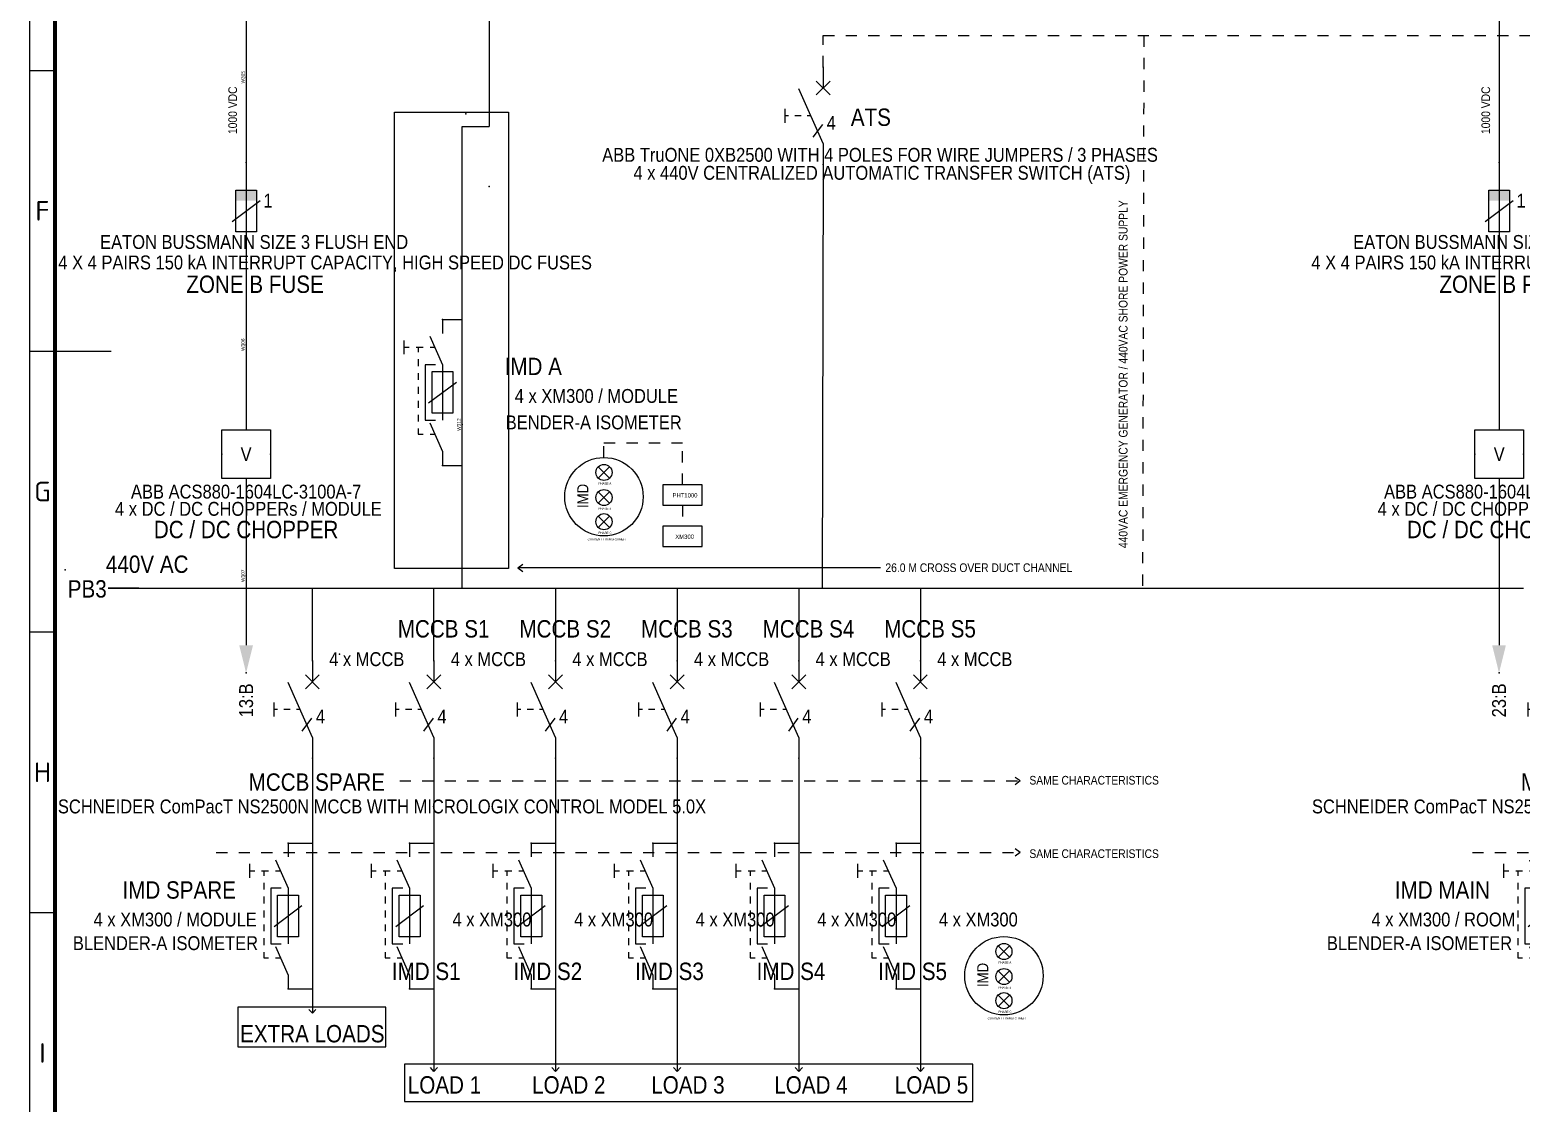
# Paper-space layout 'Layout1' of a CAD drawing. Header units: millimetres. Extents: x 340 to 1181, y -1 to 593.
# Drawn here: x 356.3 to 621.9, y 161.9 to 353.1 of the extents above; entities that cross this region are included whole.
import ezdxf
from ezdxf.enums import TextEntityAlignment as Align

# ---------------------------------------------------------------- set-up
doc = ezdxf.new("R2010")
doc.units = ezdxf.units.MM
doc.linetypes.add('DASHED', pattern=[4, 2, -2])
doc.layers.add('00_Paper_Layout_ Text', color=7, linetype='Continuous')
doc.layers.add('SLEHTI1', color=7, linetype='Continuous')
doc.layers.add('00_Paper_Layout_Thick', color=7, linetype='Continuous', lineweight=70)
doc.layers.add('00_Paper_Layout_Thin', color=7, linetype='Continuous', lineweight=25)
doc.styles.add('ELECTRICAL_GENERAL', font='arial.ttf', dxfattribs={"width": 0.85})
doc.styles.add('ELECTRICAL_ID', font='arial.ttf', dxfattribs={"width": 0.85})
doc.styles.add('ELECTRICAL_INTDEF1', font='segoesc.ttf', dxfattribs={"width": 0.85})
doc.styles.add('S000 H00', font='isocpeur.ttf')

# ---------------------------------------------------------------- blocks, each defined once
blk = doc.blocks.new('C-Job Border A1 LANDSCAPE')
at = {"layer": '00_Paper_Layout_Thick'}
blk.add_line((21, 10.82), (21, 583), dxfattribs=at)
at = {"layer": '00_Paper_Layout_Thin'}
for p, q in [((16.5, 6.32), (16.5, 587.5)), ((16.5, 346.91), (21, 346.91)), ((16.5, 296.91), (21, 296.91)), ((16.5, 296.91), (31, 296.91)), ((16.5, 246.91), (21, 246.91)), ((16.5, 196.91), (21, 196.91))]:
    blk.add_line(p, q, dxfattribs=at)
at = {"layer": '00_Paper_Layout_ Text', "style": 'S000 H00'}
for s, p in [('F', (18.75, 321.91)), ('G', (18.75, 271.91)), ('H', (18.75, 221.91)), ('I', (18.75, 171.91))]:
    blk.add_text(s, height=3.5, dxfattribs=at).set_placement(p, align=Align.MIDDLE_CENTER)
blk = doc.blocks.new('LTXT4')
at = {"color": 7, "linetype": 'Continuous', "lineweight": -3}
blk.add_point((0, 0), dxfattribs=at)
at = {"color": 7, "lineweight": -3, "style": 'ELECTRICAL_ID', "width": 0.85}
for tag, flags, p in [('E_OBJECTID', 9, (0, 8.75)), ('E_ELPOSID', 9, (0, 5.25)), ('E_ID', 1, (0, 1.5))]:
    blk.add_attdef(tag, text='', height=2.5, dxfattribs=dict(at, flags=flags)).set_placement(p, align=Align.CENTER)
at = {"color": 7, "lineweight": -3, "style": 'ELECTRICAL_GENERAL', "width": 0.85}
for tag, p in [('E_SYMBTXT1', (0, -2)), ('E_SYMBTXT2', (0, -5)), ('E_SYMBTXT3', (0, -8)), ('E_SYMBTXT4', (0, -11))]:
    blk.add_attdef(tag, text='', height=2, dxfattribs=at).set_placement(p, align=Align.CENTER)
at = {"color": 7, "lineweight": -3, "style": 'ELECTRICAL_GENERAL', "width": 0.85, "flags": 9}
blk.add_attdef('E_CIRCUIT', text='', height=2, dxfattribs=at).set_placement((-1, -14), align=Align.RIGHT)
blk.add_attdef('E_CIRCUITNUMBER', (1, -14), '', height=2, dxfattribs=at)
blk = doc.blocks.new('SVAIHT1A')
at = {"color": 1, "linetype": 'Continuous', "lineweight": -3}
blk.add_point((0, 0), dxfattribs=at)
at = {"color": 1, "lineweight": -3}
blk.add_solid([(0, 0), (0.99, 4), (-0.99, 4)], dxfattribs=at)
at = {"color": 7, "lineweight": -3, "style": 'ELECTRICAL_GENERAL', "width": 0.85, "flags": 8}
blk.add_attdef('E_SYMBTXT1', text='', height=2, rotation=90, dxfattribs=at).set_placement((2, 0), align=Align.TOP_LEFT)
at = {"color": 1, "lineweight": -3, "style": 'ELECTRICAL_INTDEF1', "flags": 8}
blk.add_attdef('E_DELETED', (0, 0), '', height=2.5, dxfattribs=at)
at = {"color": 7, "lineweight": -3, "style": 'ELECTRICAL_GENERAL', "width": 0.85, "flags": 1}
blk.add_attdef('E_THISREF', text='', height=1.5, dxfattribs=at).set_placement((0, -1.5), align=Align.CENTER)
at = {"color": 7, "lineweight": -3, "style": 'ELECTRICAL_GENERAL', "width": 0.85}
blk.add_attdef('E_CONNREF', text='', height=2, rotation=90, dxfattribs=at).set_placement((0, -1.5), align=Align.MIDDLE_RIGHT)
blk = doc.blocks.new('IECSLD_0201')
at = {"color": 0, "linetype": 'Continuous', "lineweight": -3}
for p, q in [((0, 0), (0, -14)), ((-1.5, -10), (-1.5, -4)), ((-1.5, -4), (1.5, -4)), ((1.5, -4), (1.5, -10)), ((1.5, -10), (-1.5, -10))]:
    blk.add_line(p, q, dxfattribs=at)
at = {"color": 7, "linetype": 'Continuous', "lineweight": -3}
blk.add_line((-2, -8.5), (2, -5.5), dxfattribs=at)
at = {"color": 0, "linetype": 'Continuous', "lineweight": -3}
for p in [(0, 0), (0, -14)]:
    blk.add_point(p, dxfattribs=at)
at = {"color": 0, "lineweight": -3}
blk.add_solid([(-1.5, -5.5), (1.5, -5.5), (-1.5, -4), (1.5, -4)], dxfattribs=at)
at = {"color": 7, "lineweight": -3, "width": 0.85}
for tag, height, style, flags, p in [('E_OBJECTID', 2.5, 'ELECTRICAL_ID', 8, (-4, -1)), ('E_ELPOSID', 2.5, 'ELECTRICAL_ID', 8, (-4, -4.5)), ('E_AA', 2, 'ELECTRICAL_GENERAL', 8, (-4, -12)), ('E_OVERCURRENTPROTECTIONTYPE', 2, 'ELECTRICAL_GENERAL', 9, (-4, -15)), ('E_OVERCURRENTPROTECTION', 2, 'ELECTRICAL_GENERAL', 9, (-4, -18)), ('E_FRAMESIZE', 2, 'ELECTRICAL_GENERAL', 9, (-4, -21)), ('E_ELEC1', 2, 'ELECTRICAL_GENERAL', 8, (-4, -24)), ('E_ELEC2', 2, 'ELECTRICAL_GENERAL', 8, (-4, -27))]:
    blk.add_attdef(tag, text='', height=height, dxfattribs=dict(at, style=style, flags=flags)).set_placement(p, align=Align.RIGHT)
at = {"color": 7, "lineweight": -3, "style": 'ELECTRICAL_GENERAL', "width": 0.85, "flags": 8}
blk.add_attdef('E_PHASE', (2, -1), '', height=1.5, dxfattribs=at)
at = {"color": 7, "lineweight": -3, "style": 'ELECTRICAL_ID', "width": 0.85, "flags": 9}
blk.add_attdef('E_GROUPNUMBER', text='', height=1.5, dxfattribs=at).set_placement((-2, -1), align=Align.TOP_RIGHT)
at = {"color": 7, "lineweight": -3, "style": 'ELECTRICAL_ID', "width": 0.85}
blk.add_attdef('E_ID', text='', height=2.5, dxfattribs=at).set_placement((-4, -8), align=Align.RIGHT)
at = {"color": 7, "lineweight": -3, "style": 'ELECTRICAL_GENERAL', "width": 0.85, "flags": 8}
blk.add_attdef('E_POLES', text='', height=2, dxfattribs=at).set_placement((2.5, -5.5), align=Align.MIDDLE_LEFT)
blk = doc.blocks.new('IECSLD_1111')
at = {"color": 0, "linetype": 'Continuous', "lineweight": -3}
blk.add_lwpolyline([(-3.5, 3.5), (3.5, 3.5), (3.5, -3.5), (-3.5, -3.5)], close=True, dxfattribs=at)
for p in [(0, 3.5), (-3.5, 0), (3.5, 0), (0, -3.5)]:
    blk.add_point(p, dxfattribs=at)
at = {"color": 7, "lineweight": -3, "style": 'ELECTRICAL_GENERAL', "width": 0.85}
blk.add_text('V', height=2, dxfattribs=at).set_placement((0, -1), align=Align.CENTER)
at = {"color": 7, "lineweight": -3, "width": 0.85, "flags": 8}
for tag, height, style, p in [('E_OBJECTID', 2.5, 'ELECTRICAL_ID', (0, 12.5)), ('E_ELPOSID', 2.5, 'ELECTRICAL_ID', (0, 9)), ('E_ELEC1', 2, 'ELECTRICAL_GENERAL', (0, -7.5)), ('E_ELEC2', 2, 'ELECTRICAL_GENERAL', (0, -10.5))]:
    blk.add_attdef(tag, text='', height=height, dxfattribs=dict(at, style=style)).set_placement(p, align=Align.CENTER)
at = {"color": 7, "lineweight": -3, "style": 'ELECTRICAL_ID', "width": 0.85}
blk.add_attdef('E_ID', text='', height=2.5, dxfattribs=at).set_placement((0, 5.5), align=Align.CENTER)
blk = doc.blocks.new('IECSLD_0402')
at = {"color": 0, "linetype": 'Continuous', "lineweight": -3}
for p, q in [((0, 0), (0, -3)), ((0, -11), (-3.5, -3.12)), ((-5.5, -8), (-5.5, -6)), ((0, -11), (0, -14))]:
    blk.add_line(p, q, dxfattribs=at)
at = {"color": 7, "linetype": 'Continuous', "lineweight": -3}
for p, q in [((-1, -4), (1, -2)), ((-1, -2), (1, -4)), ((-5, -7), (-5.5, -7)), ((-3.2, -7), (-4.1, -7)), ((-1.78, -7), (-2.3, -7)), ((-0.13, -8.25), (-1.5, -10.09))]:
    blk.add_line(p, q, dxfattribs=at)
at = {"color": 0, "linetype": 'Continuous', "lineweight": -3}
for p in [(0, 0), (0, -14)]:
    blk.add_point(p, dxfattribs=at)
at = {"color": 7, "lineweight": -3, "width": 0.85}
for tag, height, style, flags, p in [('E_OBJECTID', 2.5, 'ELECTRICAL_ID', 8, (-7.5, -1)), ('E_ELPOSID', 2.5, 'ELECTRICAL_ID', 8, (-7.5, -4.5)), ('E_AA', 2, 'ELECTRICAL_GENERAL', 8, (-7.5, -12)), ('E_OVERCURRENTPROTECTIONTYPE', 2, 'ELECTRICAL_GENERAL', 9, (-7.5, -15)), ('E_OVERCURRENTPROTECTION', 2, 'ELECTRICAL_GENERAL', 9, (-7.5, -18)), ('E_FRAMESIZE', 2, 'ELECTRICAL_GENERAL', 9, (-7.5, -21)), ('E_ELEC1', 2, 'ELECTRICAL_GENERAL', 8, (-7.5, -24)), ('E_ELEC2', 2, 'ELECTRICAL_GENERAL', 8, (-7.5, -27))]:
    blk.add_attdef(tag, text='', height=height, dxfattribs=dict(at, style=style, flags=flags)).set_placement(p, align=Align.RIGHT)
at = {"color": 7, "lineweight": -3, "style": 'ELECTRICAL_GENERAL', "width": 0.85, "flags": 8}
blk.add_attdef('E_PHASE', (2, -1), '', height=1.5, dxfattribs=at)
at = {"color": 7, "lineweight": -3, "style": 'ELECTRICAL_ID', "width": 0.85, "flags": 9}
blk.add_attdef('E_GROUPNUMBER', text='', height=1.5, dxfattribs=at).set_placement((-2, -1), align=Align.TOP_RIGHT)
at = {"color": 7, "lineweight": -3, "style": 'ELECTRICAL_ID', "width": 0.85}
blk.add_attdef('E_ID', text='', height=2.5, dxfattribs=at).set_placement((-7.5, -8), align=Align.RIGHT)
at = {"color": 7, "lineweight": -3, "style": 'ELECTRICAL_GENERAL', "width": 0.85, "flags": 8}
blk.add_attdef('E_POLES', text='', height=2, dxfattribs=at).set_placement((0.5, -8), align=Align.MIDDLE_LEFT)
blk = doc.blocks.new('IECSLD_0204')
at = {"color": 0, "linetype": 'Continuous', "lineweight": -3}
for p, q in [((0, 0), (0, -2)), ((-5.5, -5), (-5.5, -3)), ((-1.83, -2.39), (0, -6.5)), ((-1.5, -13.5), (-1.5, -7.5)), ((-1.5, -7.5), (1.5, -7.5)), ((0, -6.5), (0, -14.5)), ((1.5, -7.5), (1.5, -13.5)), ((-1.83, -14.89), (0, -19)), ((1.5, -13.5), (-1.5, -13.5)), ((0, -19), (0, -21))]:
    blk.add_line(p, q, dxfattribs=at)
at = {"color": 7, "linetype": 'Continuous', "lineweight": -3}
for p, q in [((-5.5, -4), (-4.8, -4)), ((-3.8, -4), (-2.8, -4)), ((-3.5, -4), (-3.5, -4.7)), ((-1.8, -4), (-1.11, -4)), ((-3.5, -5.7), (-3.5, -6.7)), ((-3.5, -7.7), (-3.5, -8.7)), ((-1, -6.5), (-2.5, -6.5)), ((-2.5, -6.5), (-2.5, -14.5)), ((-3.5, -9.7), (-3.5, -10.7)), ((-2, -12), (2, -9)), ((-3.5, -11.7), (-3.5, -12.7)), ((-3.5, -13.7), (-3.5, -14.7)), ((-2.5, -14.5), (-1, -14.5)), ((-3.5, -15.7), (-3.5, -16.5)), ((-3.5, -16.5), (-2.8, -16.5)), ((-1.8, -16.5), (-1.11, -16.5))]:
    blk.add_line(p, q, dxfattribs=at)
at = {"color": 0, "linetype": 'Continuous', "lineweight": -3}
for p in [(0, 0), (0, -21)]:
    blk.add_point(p, dxfattribs=at)
at = {"color": 7, "lineweight": -3, "width": 0.85}
for tag, height, style, flags, p in [('E_OBJECTID', 2.5, 'ELECTRICAL_ID', 8, (-7.5, -1)), ('E_ELPOSID', 2.5, 'ELECTRICAL_ID', 8, (-7.5, -4.5)), ('E_AA', 2, 'ELECTRICAL_GENERAL', 8, (-7.5, -12)), ('E_OVERCURRENTPROTECTIONTYPE', 2, 'ELECTRICAL_GENERAL', 9, (-7.5, -15)), ('E_OVERCURRENTPROTECTION', 2, 'ELECTRICAL_GENERAL', 9, (-7.5, -18)), ('E_FRAMESIZE', 2, 'ELECTRICAL_GENERAL', 9, (-7.5, -21)), ('E_ELEC1', 2, 'ELECTRICAL_GENERAL', 8, (-7.5, -24)), ('E_ELEC2', 2, 'ELECTRICAL_GENERAL', 8, (-7.5, -27))]:
    blk.add_attdef(tag, text='', height=height, dxfattribs=dict(at, style=style, flags=flags)).set_placement(p, align=Align.RIGHT)
at = {"color": 7, "lineweight": -3, "style": 'ELECTRICAL_GENERAL', "width": 0.85, "flags": 8}
blk.add_attdef('E_PHASE', (2, -1), '', height=1.5, dxfattribs=at)
at = {"color": 7, "lineweight": -3, "style": 'ELECTRICAL_ID', "width": 0.85, "flags": 9}
blk.add_attdef('E_GROUPNUMBER', text='', height=1.5, dxfattribs=at).set_placement((-2, -1), align=Align.TOP_RIGHT)
at = {"color": 7, "lineweight": -3, "style": 'ELECTRICAL_ID', "width": 0.85}
blk.add_attdef('E_ID', text='', height=2.5, dxfattribs=at).set_placement((-7.5, -8), align=Align.RIGHT)
at = {"color": 7, "lineweight": -3, "style": 'ELECTRICAL_GENERAL', "width": 0.85, "flags": 8}
blk.add_attdef('E_POLES', text='', height=2, dxfattribs=at).set_placement((2.5, -9), align=Align.MIDDLE_LEFT)
blk = doc.blocks.new('KAAPELIN1')
at = {"color": 7, "linetype": 'ByBlock', "lineweight": -3}
blk.add_point((0, 0), dxfattribs=at)
at = {"color": 7, "lineweight": -3, "width": 0.85}
for tag, height, style, p in [('E_ID', 2.5, 'ELECTRICAL_ID', (0, 1)), ('E_TYPE', 2, 'ELECTRICAL_GENERAL', (0, -3))]:
    blk.add_attdef(tag, text='', height=height, dxfattribs=dict(at, style=style)).set_placement(p, align=Align.CENTER)
at = {"color": 7, "lineweight": -3, "style": 'ELECTRICAL_GENERAL', "width": 0.85}
for tag, flags, p in [('E_FROM_LOCATION', 1, (0, -6)), ('E_TO_LOCATION', 1, (0, -12)), ('E_FROM_ID', 1, (0, -9)), ('E_REMARKS', 1, (0, -21)), ('E_LENGTH', 1, (0, -18)), ('E_TO_ID', 1, (0, -15)), ('E_INSTALLER', 9, (0, -33)), ('E_SUPPLIER', 9, (0, -30)), ('E_CLASS', 1, (0, -27)), ('E_ITEM', 1, (0, -24)), ('E_VOLTAGE', 9, (0, -36))]:
    blk.add_attdef(tag, text='', height=2, dxfattribs=dict(at, flags=flags)).set_placement(p, align=Align.CENTER)
blk = doc.blocks.new('$PLINEDEVICEID$')
at = {"color": 7, "linetype": 'Continuous', "lineweight": -3}
blk.add_point((0, 0), dxfattribs=at)
at = {"color": 7, "lineweight": -3, "style": 'ELECTRICAL_ID', "width": 0.85}
for tag, flags, p in [('E_OBJECTID', 9, (-1.75, 7.5)), ('E_ELPOSID', 9, (-1.75, 3.75)), ('E_ID', 1, (-1.75, 0))]:
    blk.add_attdef(tag, text='', height=2.5, dxfattribs=dict(at, flags=flags)).set_placement(p, align=Align.MIDDLE_RIGHT)

psp = doc.layouts.get("Layout1")

# ---------------------------------------------------------------- linework, layer by layer
at = {"layer": 'SLEHTI1', "color": 52, "linetype": 'DASHED', "lineweight": -3}
for p, q in [((497.6, 346.49), (497.6, 352.13)), ((497.6, 352.13), (936.55, 352.13)), ((554.69, 352.13), (554.46, 253.71))]:
    psp.add_line(p, q, dxfattribs=at)
at = {"layer": 'SLEHTI1', "color": 52, "linetype": 'Continuous', "lineweight": -3}
for p, q in [((433.28, 335.94), (438.13, 335.94)), ((497.6, 329.16), (497.43, 253.71)), ((406.62, 177.96), (405.97, 178.65)), ((406.62, 177.96), (407.26, 178.65)), ((428.27, 167.6), (427.63, 168.29)), ((428.27, 167.6), (428.92, 168.29)), ((449.93, 167.6), (449.28, 168.29)), ((449.93, 167.6), (450.57, 168.29)), ((471.58, 167.6), (470.94, 168.29)), ((471.58, 167.6), (472.23, 168.29)), ((493.24, 167.6), (492.59, 168.29)), ((493.24, 167.6), (493.88, 168.29)), ((514.89, 167.6), (514.25, 168.29)), ((514.89, 167.6), (515.54, 168.29))]:
    psp.add_line(p, q, dxfattribs=at)
at = {"layer": 'SLEHTI1', "color": 5, "linetype": 'DASHED', "lineweight": -3}
for p, q in [((458.55, 279.57), (472.53, 279.59)), ((458.55, 276.96), (458.55, 279.57)), ((472.53, 272.1), (472.53, 279.59)), ((472.53, 268.48), (472.53, 264.73))]:
    psp.add_line(p, q, dxfattribs=at)
at = {"layer": 'SLEHTI1', "color": 5, "linetype": 'Continuous', "lineweight": -3}
for p, q in [((457.54, 275.31), (459.56, 273.29)), ((457.54, 273.29), (459.56, 275.31)), ((457.54, 268.82), (459.56, 270.84)), ((457.54, 270.84), (459.56, 268.82)), ((457.54, 264.52), (459.56, 266.54)), ((457.54, 266.54), (459.56, 264.52)), ((528.77, 187.97), (530.79, 189.98)), ((528.77, 189.98), (530.79, 187.97)), ((528.77, 185.51), (530.79, 183.5)), ((528.77, 183.5), (530.79, 185.51)), ((528.77, 181.21), (530.79, 179.2)), ((528.77, 179.2), (530.79, 181.21))]:
    psp.add_line(p, q, dxfattribs=at)
at = {"layer": 'SLEHTI1', "color": 39, "linetype": 'Continuous', "lineweight": -3}
for p, q in [((443.19, 257.31), (444.07, 257.97)), ((443.19, 257.31), (444.07, 256.66)), ((507.8, 257.31), (443.19, 257.31))]:
    psp.add_line(p, q, dxfattribs=at)
at = {"layer": 'SLEHTI1', "color": 7, "linetype": 'DASHED', "lineweight": -3}
for p, q in [((422.18, 219.34), (532.64, 219.34)), ((389.5, 206.59), (532.64, 206.59)), ((613.2, 206.59), (756.34, 206.59))]:
    psp.add_line(p, q, dxfattribs=at)
at = {"layer": 'SLEHTI1', "color": 7, "linetype": 'Continuous', "lineweight": -3}
for p, q in [((532.64, 219.34), (531.76, 219.99)), ((532.64, 219.34), (531.76, 218.68)), ((532.64, 206.59), (531.76, 207.24)), ((532.64, 206.59), (531.76, 205.93))]:
    psp.add_line(p, q, dxfattribs=at)
at = {"layer": 'SLEHTI1', "color": 52, "linetype": 'Continuous', "lineweight": -3}
for points in [[(438.13, 372.84), (438.13, 338.19)], [(438.13, 338.19), (438.13, 335.94), (438.13, 335.94)], [(433.28, 253.71), (433.28, 335.94), (433.28, 335.94)], [(375.74, 253.71), (375.74, 253.71), (370.28, 253.71), (371.15, 253.71), (372.03, 253.71), (372.9, 253.71), (373.78, 253.71), (374.65, 253.71), (375.53, 253.71), (376.4, 253.71), (377.28, 253.71), (378.15, 253.71), (379.03, 253.71), (379.9, 253.71), (380.78, 253.71), (381.65, 253.71), (382.53, 253.71), (383.4, 253.71), (384.28, 253.71), (385.15, 253.71), (386.03, 253.71), (386.9, 253.71), (387.78, 253.71), (388.65, 253.71), (389.53, 253.71), (390.4, 253.71), (391.28, 253.71), (392.15, 253.71), (393.03, 253.71), (393.9, 253.71), (394.78, 253.71), (395.65, 253.71), (396.53, 253.71), (397.4, 253.71), (398.28, 253.71), (399.15, 253.71), (400.03, 253.71), (400.9, 253.71), (401.78, 253.71), (402.65, 253.71), (403.53, 253.71), (404.4, 253.71), (405.28, 253.71), (406.15, 253.71), (407.03, 253.71), (407.9, 253.71), (408.78, 253.71), (409.65, 253.71), (410.53, 253.71), (411.4, 253.71), (412.28, 253.71), (413.15, 253.71), (414.03, 253.71), (414.9, 253.71), (415.78, 253.71), (416.65, 253.71), (417.53, 253.71), (418.4, 253.71), (419.28, 253.71), (420.15, 253.71), (421.03, 253.71), (421.9, 253.71), (422.78, 253.71), (423.65, 253.71), (424.53, 253.71), (425.4, 253.71), (426.28, 253.71), (427.15, 253.71), (428.03, 253.71), (428.9, 253.71), (429.78, 253.71), (430.65, 253.71), (431.53, 253.71), (432.4, 253.71), (433.28, 253.71), (434.15, 253.71), (435.03, 253.71), (435.9, 253.71), (436.78, 253.71), (437.65, 253.71), (438.53, 253.71), (439.4, 253.71), (440.28, 253.71), (441.15, 253.71), (442.03, 253.71), (442.9, 253.71), (443.78, 253.71), (444.65, 253.71), (445.53, 253.71), (446.4, 253.71), (447.28, 253.71), (448.15, 253.71), (449.03, 253.71), (449.9, 253.71), (450.07, 253.71), (450.78, 253.71), (451.65, 253.71), (452.53, 253.71), (453.4, 253.71), (454.28, 253.71), (454.4, 253.71), (455.15, 253.71), (456.03, 253.71), (456.9, 253.71), (457.78, 253.71), (458.65, 253.71), (458.73, 253.71), (459.53, 253.71), (460.4, 253.71), (461.28, 253.71), (462.15, 253.71), (463.03, 253.71), (463.07, 253.71), (463.9, 253.71), (464.78, 253.71), (465.65, 253.71), (466.53, 253.71), (467.4, 253.71), (467.4, 253.71), (468.28, 253.71), (469.15, 253.71), (470.03, 253.71), (470.9, 253.71), (471.73, 253.71), (471.78, 253.71), (472.65, 253.71), (473.53, 253.71), (474.4, 253.71), (475.28, 253.71), (476.06, 253.71), (476.15, 253.71), (477.03, 253.71), (477.9, 253.71), (478.78, 253.71), (479.65, 253.71), (480.39, 253.71), (480.53, 253.71), (481.4, 253.71), (482.28, 253.71), (483.15, 253.71), (484.03, 253.71), (484.72, 253.71), (484.9, 253.71), (485.78, 253.71), (486.65, 253.71), (487.53, 253.71), (488.4, 253.71), (489.05, 253.71), (489.28, 253.71), (490.15, 253.71), (491.03, 253.71), (491.9, 253.71), (492.78, 253.71), (493.38, 253.71), (493.65, 253.71), (494.53, 253.71), (495.4, 253.71), (496.28, 253.71), (497.15, 253.71), (497.71, 253.71), (498.03, 253.71), (498.9, 253.71), (499.78, 253.71), (500.65, 253.71), (501.53, 253.71), (502.05, 253.71), (502.4, 253.71), (503.28, 253.71), (504.15, 253.71), (505.03, 253.71), (505.9, 253.71), (506.38, 253.71), (506.78, 253.71), (507.65, 253.71), (508.53, 253.71), (509.4, 253.71), (510.28, 253.71), (510.71, 253.71), (511.15, 253.71), (512.03, 253.71), (512.9, 253.71), (513.78, 253.71), (514.65, 253.71), (515.04, 253.71), (515.53, 253.71), (516.4, 253.71), (517.28, 253.71), (518.15, 253.71), (519.03, 253.71), (519.37, 253.71), (519.9, 253.71), (520.78, 253.71), (521.65, 253.71), (522.53, 253.71), (523.4, 253.71), (523.7, 253.71), (524.28, 253.71), (525.15, 253.71), (526.03, 253.71), (526.9, 253.71), (527.78, 253.71), (528.03, 253.71), (528.65, 253.71), (529.53, 253.71), (530.4, 253.71), (531.28, 253.71), (532.15, 253.71), (532.36, 253.71), (533.03, 253.71), (533.9, 253.71), (534.78, 253.71), (535.65, 253.71), (536.53, 253.71), (536.69, 253.71), (537.4, 253.71), (538.28, 253.71), (539.15, 253.71), (540.03, 253.71), (540.9, 253.71), (541.02, 253.71), (541.78, 253.71), (542.65, 253.71), (543.53, 253.71), (544.4, 253.71), (545.28, 253.71), (545.36, 253.71), (546.15, 253.71), (547.03, 253.71), (547.9, 253.71), (548.78, 253.71), (549.65, 253.71), (549.69, 253.71), (550.53, 253.71), (551.4, 253.71), (552.28, 253.71), (553.15, 253.71), (554.02, 253.71), (554.03, 253.71), (554.9, 253.71), (555.78, 253.71), (556.65, 253.71), (557.53, 253.71), (558.35, 253.71), (558.4, 253.71), (559.28, 253.71), (560.15, 253.71), (561.03, 253.71), (561.9, 253.71), (562.68, 253.71), (562.78, 253.71), (563.65, 253.71), (564.53, 253.71), (565.4, 253.71), (566.28, 253.71), (567.01, 253.71), (567.15, 253.71), (568.03, 253.71), (568.9, 253.71), (569.78, 253.71), (570.65, 253.71), (571.34, 253.71), (571.53, 253.71), (572.4, 253.71), (573.28, 253.71), (574.15, 253.71), (575.03, 253.71), (575.67, 253.71), (575.9, 253.71), (576.78, 253.71), (577.65, 253.71), (578.53, 253.71), (579.4, 253.71), (580, 253.71), (580.28, 253.71), (581.15, 253.71), (582.03, 253.71), (582.9, 253.71), (583.78, 253.71), (584.33, 253.71), (584.65, 253.71), (585.53, 253.71), (586.4, 253.71), (587.28, 253.71), (588.15, 253.71), (588.67, 253.71), (589.03, 253.71), (589.9, 253.71), (590.78, 253.71), (591.65, 253.71), (592.53, 253.71), (593, 253.71), (593.4, 253.71), (594.28, 253.71), (595.15, 253.71), (596.03, 253.71), (596.9, 253.71), (597.33, 253.71), (597.78, 253.71), (598.65, 253.71), (599.53, 253.71), (600.4, 253.71), (601.28, 253.71), (601.66, 253.71), (602.15, 253.71), (603.03, 253.71), (603.9, 253.71), (604.78, 253.71), (605.65, 253.71), (605.99, 253.71), (606.53, 253.71), (607.4, 253.71), (608.28, 253.71), (609.15, 253.71), (610.03, 253.71), (610.32, 253.71), (610.9, 253.71), (611.78, 253.71), (612.65, 253.71), (613.53, 253.71), (614.4, 253.71), (614.65, 253.71), (615.28, 253.71), (616.15, 253.71), (617.03, 253.71), (617.9, 253.71), (618.78, 253.71), (618.98, 253.71), (619.65, 253.71), (620.53, 253.71), (621.4, 253.71), (622.28, 253.71)], [(406.62, 240.72), (406.62, 253.71)], [(428.27, 240.72), (428.27, 253.71)], [(449.93, 253.71), (449.93, 240.72)], [(471.58, 253.71), (471.58, 240.72)], [(493.24, 253.71), (493.24, 240.72)], [(514.89, 253.71), (514.89, 240.72)], [(406.62, 223.39), (406.62, 177.96)], [(428.27, 223.39), (428.27, 167.6)], [(449.93, 223.39), (449.93, 167.6)], [(471.58, 223.39), (471.58, 167.6)], [(493.24, 223.39), (493.24, 167.6)], [(514.89, 223.39), (514.89, 167.6)]]:
    psp.add_lwpolyline(points, dxfattribs=at)
at = {"layer": 'SLEHTI1', "color": 1, "linetype": 'Continuous', "lineweight": -3}
for points in [[(394.82, 359.85), (394.82, 329.53)], [(617.97, 359.85), (617.97, 329.53)], [(394.82, 312.2), (394.82, 281.89)], [(617.97, 312.2), (617.97, 281.89)], [(429.8, 301.52), (429.8, 301.54), (433.27, 301.54)], [(429.8, 275.55), (429.8, 275.55), (433.27, 275.55)], [(394.82, 273.23), (394.82, 243.53)], [(617.97, 273.23), (617.94, 243.53)], [(402.29, 208.28), (406.62, 208.28)], [(423.94, 208.28), (428.27, 208.28)], [(445.6, 208.28), (449.93, 208.28)], [(467.25, 208.28), (471.58, 208.28)], [(488.91, 208.28), (493.24, 208.28)], [(510.56, 208.28), (514.89, 208.28)], [(402.29, 182.29), (406.62, 182.29)], [(423.94, 182.29), (428.27, 182.29)], [(445.6, 182.29), (449.93, 182.29)], [(467.25, 182.29), (471.58, 182.29)], [(488.91, 182.29), (493.24, 182.29)], [(510.56, 182.29), (514.89, 182.29)]]:
    psp.add_lwpolyline(points, dxfattribs=at)
at = {"layer": 'SLEHTI1', "color": 39, "linetype": 'Continuous', "lineweight": -3}
psp.add_lwpolyline([(421.26, 338.5), (441.55, 338.5), (441.55, 257.19), (421.26, 257.19)], close=True, dxfattribs=at)
at = {"layer": 'SLEHTI1', "color": 209, "linetype": 'Continuous', "lineweight": -3}
for points in [[(469.04, 272.1), (469.04, 268.48), (476.02, 268.48), (476.02, 272.1)], [(469.04, 264.73), (469.04, 261.11), (476.02, 261.11), (476.02, 264.73)]]:
    psp.add_lwpolyline(points, close=True, dxfattribs=at)
at = {"layer": 'SLEHTI1', "color": 99, "linetype": 'Continuous', "lineweight": -3}
for points in [[(393.34, 179.05), (393.34, 171.96), (419.68, 171.96), (419.68, 179.05)], [(423.02, 168.89), (423.02, 162.26), (524.21, 162.26), (524.21, 168.89)]]:
    psp.add_lwpolyline(points, close=True, dxfattribs=at)
at = {"layer": 'SLEHTI1', "color": 209, "linetype": 'Continuous', "lineweight": -3}
for centre in [(458.55, 269.98), (529.78, 184.65)]:
    psp.add_circle(centre, 6.98, dxfattribs=at)
at = {"layer": 'SLEHTI1', "color": 5, "linetype": 'Continuous', "lineweight": -3}
for centre in [(458.55, 274.3), (458.55, 269.83), (458.55, 265.53), (529.78, 188.97), (529.78, 184.5), (529.78, 180.21)]:
    psp.add_circle(centre, 1.43, dxfattribs=at)

# ---------------------------------------------------------------- block references
at = {"layer": '00_Paper_Layout_Thin'}
psp.add_blockref('C-Job Border A1 LANDSCAPE', (339.8, -1.01), dxfattribs=at)
at = {"layer": 'SLEHTI1', "color": 1, "linetype": 'Continuous', "lineweight": -3, "xscale": 0.25, "yscale": 0.25, "zscale": 0.25, "rotation": 90}
for p, values in [((394.82, 344.69), {'E_ID': 'W305'}), ((394.82, 297.05), {'E_ID': 'W306'}), ((433.28, 282.83), {'E_ID': 'W312'}), ((394.82, 255.9), {'E_ID': 'W307'})]:
    psp.add_blockref('KAAPELIN1', p, dxfattribs=at).add_auto_attribs(values)
at = {"layer": 'SLEHTI1', "color": 1, "linetype": 'Continuous', "lineweight": -3}
ref = psp.add_blockref('IECSLD_0402', (497.6, 346.49), dxfattribs=dict(at, xscale=1.237436867076458, yscale=1.237436867076458, zscale=1.237436867076458))
ref.add_attrib('E_ID', 'ATS', dxfattribs={"layer": '0', "color": 7, "lineweight": -3, "height": 3.094, "style": 'ELECTRICAL_ID', "width": 0.85}).set_placement((509.65, 336.03), align=Align.RIGHT)
ref.add_attrib('E_ELEC1', 'ABB TruONE 0XB2500 WITH 4 POLES FOR WIRE JUMPERS / 3 PHASES', dxfattribs={"layer": '0', "color": 7, "lineweight": -3, "height": 2.4749, "style": 'ELECTRICAL_GENERAL', "width": 0.85}).set_placement((557.19, 329.64), align=Align.RIGHT)
ref.add_attrib('E_ELEC2', '4 x 440V CENTRALIZED AUTOMATIC TRANSFER SWITCH (ATS)', dxfattribs={"layer": '0', "color": 7, "lineweight": -3, "height": 2.4749, "style": 'ELECTRICAL_GENERAL', "width": 0.85}).set_placement((552.29, 326.44), align=Align.RIGHT)
ref.add_attrib('E_POLES', '4', dxfattribs={"layer": '0', "color": 7, "lineweight": -3, "height": 2.47, "style": 'ELECTRICAL_GENERAL', "width": 0.85}).set_placement((498.22, 336.59), align=Align.MIDDLE_LEFT)
at = {"layer": 'SLEHTI1', "color": 1, "linetype": 'Continuous', "lineweight": -3, "xscale": 0.25, "yscale": 0.25, "zscale": 0.25}
psp.add_blockref('KAAPELIN1', (433.96, 338.19), dxfattribs=at)
at = {"layer": 'SLEHTI1', "color": 1, "linetype": 'Continuous', "lineweight": -3}
ref = psp.add_blockref('IECSLD_0201', (394.82, 329.53), dxfattribs=dict(at, xscale=1.237436867076458, yscale=1.237436867076458, zscale=1.237436867076458))
ref.add_attrib('E_ID', 'ZONE B FUSE', dxfattribs={"layer": '0', "color": 7, "lineweight": -3, "height": 3.0936, "style": 'ELECTRICAL_ID', "width": 0.85}).set_placement((408.66, 306.28), align=Align.RIGHT)
ref.add_attrib('E_ELEC1', 'EATON BUSSMANN SIZE 3 FLUSH END', dxfattribs={"layer": '0', "color": 7, "lineweight": -3, "height": 2.4749, "style": 'ELECTRICAL_GENERAL', "width": 0.85}).set_placement((423.68, 314.12), align=Align.RIGHT)
ref.add_attrib('E_ELEC2', '4 X 4 PAIRS 150 kA INTERRUPT CAPACITY, HIGH SPEED DC FUSES', dxfattribs={"layer": '0', "color": 7, "lineweight": -3, "height": 2.4749, "style": 'ELECTRICAL_GENERAL', "width": 0.85}).set_placement((456.41, 310.47), align=Align.RIGHT)
ref.add_attrib('E_POLES', '1', dxfattribs={"layer": '0', "color": 7, "lineweight": -3, "height": 2.47, "style": 'ELECTRICAL_GENERAL', "width": 0.85}).set_placement((397.91, 322.72), align=Align.MIDDLE_LEFT)
ref = psp.add_blockref('IECSLD_0201', (617.97, 329.53), dxfattribs=dict(at, xscale=1.237436867076458, yscale=1.237436867076458, zscale=1.237436867076458))
ref.add_attrib('E_ID', 'ZONE B FUSE', dxfattribs={"layer": '0', "color": 7, "lineweight": -3, "height": 3.0936, "style": 'ELECTRICAL_ID', "width": 0.85}).set_placement((631.81, 306.28), align=Align.RIGHT)
ref.add_attrib('E_ELEC1', 'EATON BUSSMANN SIZE 3 FLUSH END', dxfattribs={"layer": '0', "color": 7, "lineweight": -3, "height": 2.4749, "style": 'ELECTRICAL_GENERAL', "width": 0.85}).set_placement((646.83, 314.12), align=Align.RIGHT)
ref.add_attrib('E_ELEC2', '4 X 4 PAIRS 150 kA INTERRUPT CAPACITY, HIGH SPEED DC FUSES', dxfattribs={"layer": '0', "color": 7, "lineweight": -3, "height": 2.4749, "style": 'ELECTRICAL_GENERAL', "width": 0.85}).set_placement((679.56, 310.47), align=Align.RIGHT)
ref.add_attrib('E_POLES', '1', dxfattribs={"layer": '0', "color": 7, "lineweight": -3, "height": 2.47, "style": 'ELECTRICAL_GENERAL', "width": 0.85}).set_placement((621.06, 322.72), align=Align.MIDDLE_LEFT)
for name, p, xscale, yscale, zscale, rotation in [('KAAPELIN1', (438.13, 325.24), 0.25, 0.25, 0.25, 90), ('LTXT4', (411.48, 241.96), 1.237436867076458, 1.237436867076458, 1.237436867076458, 180)]:
    psp.add_blockref(name, p, dxfattribs=dict(at, xscale=xscale, yscale=yscale, zscale=zscale, rotation=rotation))
ref = psp.add_blockref('IECSLD_0204', (429.8, 301.54), dxfattribs=dict(at, xscale=1.237436867076458, yscale=1.237436867076458, zscale=1.237436867076458))
ref.add_attrib('E_ID', 'IMD A', dxfattribs={"layer": '0', "color": 7, "lineweight": -3, "height": 3.094, "style": 'ELECTRICAL_ID', "width": 0.85}).set_placement((451.06, 291.64), align=Align.RIGHT)
ref.add_attrib('E_ELEC1', '4 x XM300 / MODULE', dxfattribs={"layer": '0', "color": 7, "lineweight": -3, "height": 2.4749, "style": 'ELECTRICAL_GENERAL', "width": 0.85}).set_placement((471.73, 286.69), align=Align.RIGHT)
ref.add_attrib('E_ELEC2', 'BENDER-A ISOMETER', dxfattribs={"layer": '0', "color": 7, "lineweight": -3, "height": 2.4749, "style": 'ELECTRICAL_GENERAL', "width": 0.85}).set_placement((472.4, 281.98), align=Align.RIGHT)
ref = psp.add_blockref('IECSLD_1111', (394.82, 277.56), dxfattribs=dict(at, xscale=1.237436867076458, yscale=1.237436867076458, zscale=1.237436867076458))
ref.add_attrib('E_ID', 'DC / DC CHOPPER', dxfattribs={"layer": '0', "color": 7, "lineweight": -3, "height": 3.0936, "style": 'ELECTRICAL_ID', "width": 0.85}).set_placement((394.82, 262.59), align=Align.CENTER)
ref.add_attrib('E_ELEC1', 'ABB ACS880-1604LC-3100A-7', dxfattribs={"layer": '0', "color": 7, "lineweight": -3, "height": 2.4749, "style": 'ELECTRICAL_GENERAL', "width": 0.85}).set_placement((394.82, 269.65), align=Align.CENTER)
ref.add_attrib('E_ELEC2', '4 x DC / DC CHOPPERs / MODULE', dxfattribs={"layer": '0', "color": 7, "lineweight": -3, "height": 2.4749, "style": 'ELECTRICAL_GENERAL', "width": 0.85}).set_placement((395.23, 266.58), align=Align.CENTER)
ref = psp.add_blockref('IECSLD_1111', (617.97, 277.56), dxfattribs=dict(at, xscale=1.237436867076458, yscale=1.237436867076458, zscale=1.237436867076458))
ref.add_attrib('E_ID', 'DC / DC CHOPPER', dxfattribs={"layer": '0', "color": 7, "lineweight": -3, "height": 3.0936, "style": 'ELECTRICAL_ID', "width": 0.85}).set_placement((617.97, 262.59), align=Align.CENTER)
ref.add_attrib('E_ELEC1', 'ABB ACS880-1604LC-3100A-7', dxfattribs={"layer": '0', "color": 7, "lineweight": -3, "height": 2.4749, "style": 'ELECTRICAL_GENERAL', "width": 0.85}).set_placement((617.97, 269.65), align=Align.CENTER)
ref.add_attrib('E_ELEC2', '4 x DC / DC CHOPPERs / ROOM', dxfattribs={"layer": '0', "color": 7, "lineweight": -3, "height": 2.4749, "style": 'ELECTRICAL_GENERAL', "width": 0.85}).set_placement((618.38, 266.58), align=Align.CENTER)
ref = psp.add_blockref('$PLINEDEVICEID$', (362.59, 256.93), dxfattribs=dict(at, xscale=1.237436867076458, yscale=1.237436867076458, zscale=1.237436867076458))
ref.add_attrib('E_ID', 'PB3', dxfattribs={"layer": '0', "color": 7, "lineweight": -3, "height": 3.094, "style": 'ELECTRICAL_ID', "width": 0.85}).set_placement((370, 253.56), align=Align.MIDDLE_RIGHT)
ref = psp.add_blockref('IECSLD_0402', (428.27, 240.72), dxfattribs=dict(at, xscale=1.237436867076458, yscale=1.237436867076458, zscale=1.237436867076458))
ref.add_attrib('E_ID', 'MCCB S1', dxfattribs={"layer": '0', "color": 7, "lineweight": -3, "height": 3.094, "style": 'ELECTRICAL_ID', "width": 0.85}).set_placement((438.16, 244.9), align=Align.RIGHT)
ref.add_attrib('E_ELEC2', '4 x MCCB', dxfattribs={"layer": '0', "color": 7, "lineweight": -3, "height": 2.475, "style": 'ELECTRICAL_GENERAL', "width": 0.85}).set_placement((444.66, 239.81), align=Align.RIGHT)
ref.add_attrib('E_POLES', '4', dxfattribs={"layer": '0', "color": 7, "lineweight": -3, "height": 2.47, "style": 'ELECTRICAL_GENERAL', "width": 0.85}).set_placement((428.89, 230.82), align=Align.MIDDLE_LEFT)
ref = psp.add_blockref('IECSLD_0402', (449.93, 240.72), dxfattribs=dict(at, xscale=1.237436867076458, yscale=1.237436867076458, zscale=1.237436867076458))
ref.add_attrib('E_ID', 'MCCB S2', dxfattribs={"layer": '0', "color": 7, "lineweight": -3, "height": 3.094, "style": 'ELECTRICAL_ID', "width": 0.85}).set_placement((459.82, 244.9), align=Align.RIGHT)
ref.add_attrib('E_ELEC2', '4 x MCCB', dxfattribs={"layer": '0', "color": 7, "lineweight": -3, "height": 2.475, "style": 'ELECTRICAL_GENERAL', "width": 0.85}).set_placement((466.31, 239.81), align=Align.RIGHT)
ref.add_attrib('E_POLES', '4', dxfattribs={"layer": '0', "color": 7, "lineweight": -3, "height": 2.47, "style": 'ELECTRICAL_GENERAL', "width": 0.85}).set_placement((450.55, 230.82), align=Align.MIDDLE_LEFT)
ref = psp.add_blockref('IECSLD_0402', (471.58, 240.72), dxfattribs=dict(at, xscale=1.237436867076458, yscale=1.237436867076458, zscale=1.237436867076458))
ref.add_attrib('E_ID', 'MCCB S3', dxfattribs={"layer": '0', "color": 7, "lineweight": -3, "height": 3.094, "style": 'ELECTRICAL_ID', "width": 0.85}).set_placement((481.47, 244.9), align=Align.RIGHT)
ref.add_attrib('E_ELEC2', '4 x MCCB', dxfattribs={"layer": '0', "color": 7, "lineweight": -3, "height": 2.475, "style": 'ELECTRICAL_GENERAL', "width": 0.85}).set_placement((487.97, 239.81), align=Align.RIGHT)
ref.add_attrib('E_POLES', '4', dxfattribs={"layer": '0', "color": 7, "lineweight": -3, "height": 2.47, "style": 'ELECTRICAL_GENERAL', "width": 0.85}).set_placement((472.2, 230.82), align=Align.MIDDLE_LEFT)
ref = psp.add_blockref('IECSLD_0402', (493.24, 240.72), dxfattribs=dict(at, xscale=1.237436867076458, yscale=1.237436867076458, zscale=1.237436867076458))
ref.add_attrib('E_ID', 'MCCB S4', dxfattribs={"layer": '0', "color": 7, "lineweight": -3, "height": 3.094, "style": 'ELECTRICAL_ID', "width": 0.85}).set_placement((503.13, 244.9), align=Align.RIGHT)
ref.add_attrib('E_ELEC2', '4 x MCCB', dxfattribs={"layer": '0', "color": 7, "lineweight": -3, "height": 2.475, "style": 'ELECTRICAL_GENERAL', "width": 0.85}).set_placement((509.62, 239.81), align=Align.RIGHT)
ref.add_attrib('E_POLES', '4', dxfattribs={"layer": '0', "color": 7, "lineweight": -3, "height": 2.47, "style": 'ELECTRICAL_GENERAL', "width": 0.85}).set_placement((493.86, 230.82), align=Align.MIDDLE_LEFT)
ref = psp.add_blockref('IECSLD_0402', (514.89, 240.72), dxfattribs=dict(at, xscale=1.237436867076458, yscale=1.237436867076458, zscale=1.237436867076458))
ref.add_attrib('E_ID', 'MCCB S5', dxfattribs={"layer": '0', "color": 7, "lineweight": -3, "height": 3.094, "style": 'ELECTRICAL_ID', "width": 0.85}).set_placement((524.78, 244.9), align=Align.RIGHT)
ref.add_attrib('E_ELEC2', '4 x MCCB', dxfattribs={"layer": '0', "color": 7, "lineweight": -3, "height": 2.475, "style": 'ELECTRICAL_GENERAL', "width": 0.85}).set_placement((531.28, 239.81), align=Align.RIGHT)
ref.add_attrib('E_POLES', '4', dxfattribs={"layer": '0', "color": 7, "lineweight": -3, "height": 2.47, "style": 'ELECTRICAL_GENERAL', "width": 0.85}).set_placement((515.51, 230.82), align=Align.MIDDLE_LEFT)
ref = psp.add_blockref('IECSLD_0402', (406.62, 240.72), dxfattribs=dict(at, xscale=1.237436867076458, yscale=1.237436867076458, zscale=1.237436867076458))
ref.add_attrib('E_ID', 'MCCB SPARE', dxfattribs={"layer": '0', "color": 7, "lineweight": -3, "height": 3.094, "style": 'ELECTRICAL_ID', "width": 0.85}).set_placement((419.56, 217.6), align=Align.RIGHT)
ref.add_attrib('E_ELEC1', 'SCHNEIDER ComPacT NS2500N MCCB WITH MICROLOGIX CONTROL MODEL 5.0X', dxfattribs={"layer": '0', "color": 7, "lineweight": -3, "height": 2.4749, "style": 'ELECTRICAL_GENERAL', "width": 0.85}).set_placement((476.74, 213.57), align=Align.RIGHT)
ref.add_attrib('E_ELEC2', '4 x MCCB', dxfattribs={"layer": '0', "color": 7, "lineweight": -3, "height": 2.475, "style": 'ELECTRICAL_GENERAL', "width": 0.85}).set_placement((423, 239.81), align=Align.RIGHT)
ref.add_attrib('E_POLES', '4', dxfattribs={"layer": '0', "color": 7, "lineweight": -3, "height": 2.47, "style": 'ELECTRICAL_GENERAL', "width": 0.85}).set_placement((407.24, 230.82), align=Align.MIDDLE_LEFT)
at = {"layer": 'SLEHTI1', "color": 1, "linetype": 'Continuous', "lineweight": -3, "xscale": 1.237436867076458, "yscale": 1.237436867076458, "zscale": 1.237436867076458}
for p, values in [((394.82, 238.58), {'E_CONNREF': '13:B'}), ((617.94, 238.58), {'E_CONNREF': '23:B'})]:
    psp.add_blockref('SVAIHT1A', p, dxfattribs=at).add_auto_attribs(values)
at = {"layer": 'SLEHTI1', "color": 1, "linetype": 'Continuous', "lineweight": -3}
ref = psp.add_blockref('IECSLD_0402', (629.94, 240.72), dxfattribs=dict(at, xscale=1.237436867076458, yscale=1.237436867076458, zscale=1.237436867076458))
ref.add_attrib('E_ID', 'MCCB MAIN', dxfattribs={"layer": '0', "color": 7, "lineweight": -3, "height": 3.094, "style": 'ELECTRICAL_ID', "width": 0.85}).set_placement((642.88, 217.6), align=Align.RIGHT)
ref.add_attrib('E_ELEC1', 'SCHNEIDER ComPacT NS2500N MCCB WITH MICROLOGIX CONTROL MODEL 5.0X', dxfattribs={"layer": '0', "color": 7, "lineweight": -3, "height": 2.4749, "style": 'ELECTRICAL_GENERAL', "width": 0.85}).set_placement((700.06, 213.57), align=Align.RIGHT)
ref.add_attrib('E_ELEC2', '4 x MCCB', dxfattribs={"layer": '0', "color": 7, "lineweight": -3, "height": 2.475, "style": 'ELECTRICAL_GENERAL', "width": 0.85}).set_placement((646.32, 239.81), align=Align.RIGHT)
ref.add_attrib('E_POLES', '4', dxfattribs={"layer": '0', "color": 7, "lineweight": -3, "height": 2.47, "style": 'ELECTRICAL_GENERAL', "width": 0.85}).set_placement((630.56, 230.82), align=Align.MIDDLE_LEFT)
ref = psp.add_blockref('IECSLD_0204', (402.29, 208.28), dxfattribs=dict(at, xscale=1.237436867076458, yscale=1.237436867076458, zscale=1.237436867076458))
ref.add_attrib('E_ID', 'IMD SPARE', dxfattribs={"layer": '0', "color": 7, "lineweight": -3, "height": 3.094, "style": 'ELECTRICAL_ID', "width": 0.85}).set_placement((393.01, 198.38), align=Align.RIGHT)
ref.add_attrib('E_ELEC1', '4 x XM300 / MODULE ', dxfattribs={"layer": '0', "color": 7, "lineweight": -3, "height": 2.4749, "style": 'ELECTRICAL_GENERAL', "width": 0.85}).set_placement((397.54, 193.43), align=Align.RIGHT)
ref.add_attrib('E_ELEC2', 'BLENDER-A ISOMETER', dxfattribs={"layer": '0', "color": 7, "lineweight": -3, "height": 2.4749, "style": 'ELECTRICAL_GENERAL', "width": 0.85}).set_placement((396.95, 189.22), align=Align.RIGHT)
ref = psp.add_blockref('IECSLD_0204', (423.94, 208.28), dxfattribs=dict(at, xscale=1.237436867076458, yscale=1.237436867076458, zscale=1.237436867076458))
ref.add_attrib('E_ID', 'IMD S1', dxfattribs={"layer": '0', "color": 7, "lineweight": -3, "height": 3.094, "style": 'ELECTRICAL_ID', "width": 0.85}).set_placement((433.02, 183.89), align=Align.RIGHT)
ref.add_attrib('E_ELEC1', '4 x XM300', dxfattribs={"layer": '0', "color": 7, "lineweight": -3, "height": 2.475, "style": 'ELECTRICAL_GENERAL', "width": 0.85}).set_placement((445.62, 193.43), align=Align.RIGHT)
ref = psp.add_blockref('IECSLD_0204', (445.6, 208.28), dxfattribs=dict(at, xscale=1.237436867076458, yscale=1.237436867076458, zscale=1.237436867076458))
ref.add_attrib('E_ID', 'IMD S2', dxfattribs={"layer": '0', "color": 7, "lineweight": -3, "height": 3.094, "style": 'ELECTRICAL_ID', "width": 0.85}).set_placement((454.67, 183.89), align=Align.RIGHT)
ref.add_attrib('E_ELEC1', '4 x XM300', dxfattribs={"layer": '0', "color": 7, "lineweight": -3, "height": 2.475, "style": 'ELECTRICAL_GENERAL', "width": 0.85}).set_placement((467.28, 193.43), align=Align.RIGHT)
ref = psp.add_blockref('IECSLD_0204', (467.25, 208.28), dxfattribs=dict(at, xscale=1.237436867076458, yscale=1.237436867076458, zscale=1.237436867076458))
ref.add_attrib('E_ID', 'IMD S3', dxfattribs={"layer": '0', "color": 7, "lineweight": -3, "height": 3.094, "style": 'ELECTRICAL_ID', "width": 0.85}).set_placement((476.33, 183.89), align=Align.RIGHT)
ref.add_attrib('E_ELEC1', '4 x XM300', dxfattribs={"layer": '0', "color": 7, "lineweight": -3, "height": 2.475, "style": 'ELECTRICAL_GENERAL', "width": 0.85}).set_placement((488.93, 193.43), align=Align.RIGHT)
ref = psp.add_blockref('IECSLD_0204', (488.91, 208.28), dxfattribs=dict(at, xscale=1.237436867076458, yscale=1.237436867076458, zscale=1.237436867076458))
ref.add_attrib('E_ID', 'IMD S4', dxfattribs={"layer": '0', "color": 7, "lineweight": -3, "height": 3.094, "style": 'ELECTRICAL_ID', "width": 0.85}).set_placement((497.98, 183.89), align=Align.RIGHT)
ref.add_attrib('E_ELEC1', '4 x XM300', dxfattribs={"layer": '0', "color": 7, "lineweight": -3, "height": 2.475, "style": 'ELECTRICAL_GENERAL', "width": 0.85}).set_placement((510.59, 193.43), align=Align.RIGHT)
ref = psp.add_blockref('IECSLD_0204', (510.56, 208.28), dxfattribs=dict(at, xscale=1.237436867076458, yscale=1.237436867076458, zscale=1.237436867076458))
ref.add_attrib('E_ID', 'IMD S5', dxfattribs={"layer": '0', "color": 7, "lineweight": -3, "height": 3.094, "style": 'ELECTRICAL_ID', "width": 0.85}).set_placement((519.64, 183.89), align=Align.RIGHT)
ref.add_attrib('E_ELEC1', '4 x XM300', dxfattribs={"layer": '0', "color": 7, "lineweight": -3, "height": 2.475, "style": 'ELECTRICAL_GENERAL', "width": 0.85}).set_placement((532.24, 193.43), align=Align.RIGHT)
ref = psp.add_blockref('IECSLD_0204', (625.61, 208.28), dxfattribs=dict(at, xscale=1.237436867076458, yscale=1.237436867076458, zscale=1.237436867076458))
ref.add_attrib('E_ID', 'IMD MAIN', dxfattribs={"layer": '0', "color": 7, "lineweight": -3, "height": 3.094, "style": 'ELECTRICAL_ID', "width": 0.85}).set_placement((616.33, 198.38), align=Align.RIGHT)
ref.add_attrib('E_ELEC1', '4 x XM300 / ROOM', dxfattribs={"layer": '0', "color": 7, "lineweight": -3, "height": 2.4749, "style": 'ELECTRICAL_GENERAL', "width": 0.85}).set_placement((620.86, 193.43), align=Align.RIGHT)
ref.add_attrib('E_ELEC2', 'BLENDER-A ISOMETER', dxfattribs={"layer": '0', "color": 7, "lineweight": -3, "height": 2.4749, "style": 'ELECTRICAL_GENERAL', "width": 0.85}).set_placement((620.27, 189.22), align=Align.RIGHT)

# ---------------------------------------------------------------- texts
at = {"layer": 'SLEHTI1', "color": 1, "lineweight": -3, "style": 'ELECTRICAL_GENERAL', "width": 0.85}
for p in [(393.2, 334.58), (616.35, 334.58)]:
    psp.add_text('1000 VDC', height=1.547, rotation=90, dxfattribs=at).set_placement(p)
at = {"layer": 'SLEHTI1', "color": 52, "lineweight": -3, "style": 'ELECTRICAL_GENERAL', "width": 0.85}
psp.add_text('440VAC EMERGENCY GENERATOR / 440VAC SHORE POWER SUPPLY', height=1.5468, rotation=90, dxfattribs=at).set_placement((551.78, 260.83))
at = {"layer": 'SLEHTI1', "color": 5, "lineweight": -3, "style": 'ELECTRICAL_GENERAL', "width": 0.85}
for s, height, rotation, p in [('IMD', 1.98, 90, (455.77, 267.96)), ('PHASE A', 0.387, 360, (457.57, 272.13)), ('PHASE B', 0.387, 360, (457.57, 267.66)), ('PHASE C', 0.387, 360, (457.57, 263.36)), ('CURRENT TRANSFORMER', 0.3867, 360, (455.64, 262.2)), ('IMD', 1.98, 90, (526.99, 182.64)), ('PHASE A', 0.387, 360, (528.8, 186.81)), ('PHASE B', 0.387, 360, (528.8, 182.34)), ('PHASE C', 0.387, 360, (528.8, 178.04)), ('CURRENT TRANSFORMER', 0.3867, 360, (526.87, 176.88))]:
    psp.add_text(s, height=height, rotation=rotation, dxfattribs=at).set_placement(p)
for s, p in [('PHT1000', (470.76, 269.84)), ('XM300', (471.25, 262.47))]:
    psp.add_text(s, height=0.773, dxfattribs=at).set_placement(p)
at = {"layer": 'SLEHTI1', "color": 52, "lineweight": -3, "style": 'ELECTRICAL_GENERAL', "width": 0.85}
for s, height, p in [('440V AC', 3.094, (369.86, 256.41)), ('EXTRA LOADS', 3.0936, (393.75, 172.78)), ('LOAD 1', 3.094, (423.61, 163.66)), ('LOAD 2', 3.094, (445.75, 163.66)), ('LOAD 3', 3.094, (466.97, 163.66)), ('LOAD 4', 3.094, (488.88, 163.66)), ('LOAD 5', 3.094, (510.34, 163.66))]:
    psp.add_text(s, height=height, dxfattribs=at).set_placement(p)
at = {"layer": 'SLEHTI1', "color": 39, "lineweight": -3, "style": 'ELECTRICAL_GENERAL', "width": 0.85}
psp.add_text('26.0 M CROSS OVER DUCT CHANNEL', height=1.5468, dxfattribs=at).set_placement((508.67, 256.56))
at = {"layer": 'SLEHTI1', "color": 7, "lineweight": -3, "style": 'ELECTRICAL_GENERAL', "width": 0.85}
for p in [(534.31, 218.7), (534.31, 205.62)]:
    psp.add_text('SAME CHARACTERISTICS', height=1.5468, dxfattribs=at).set_placement(p)

doc.saveas('drawing.dxf')
